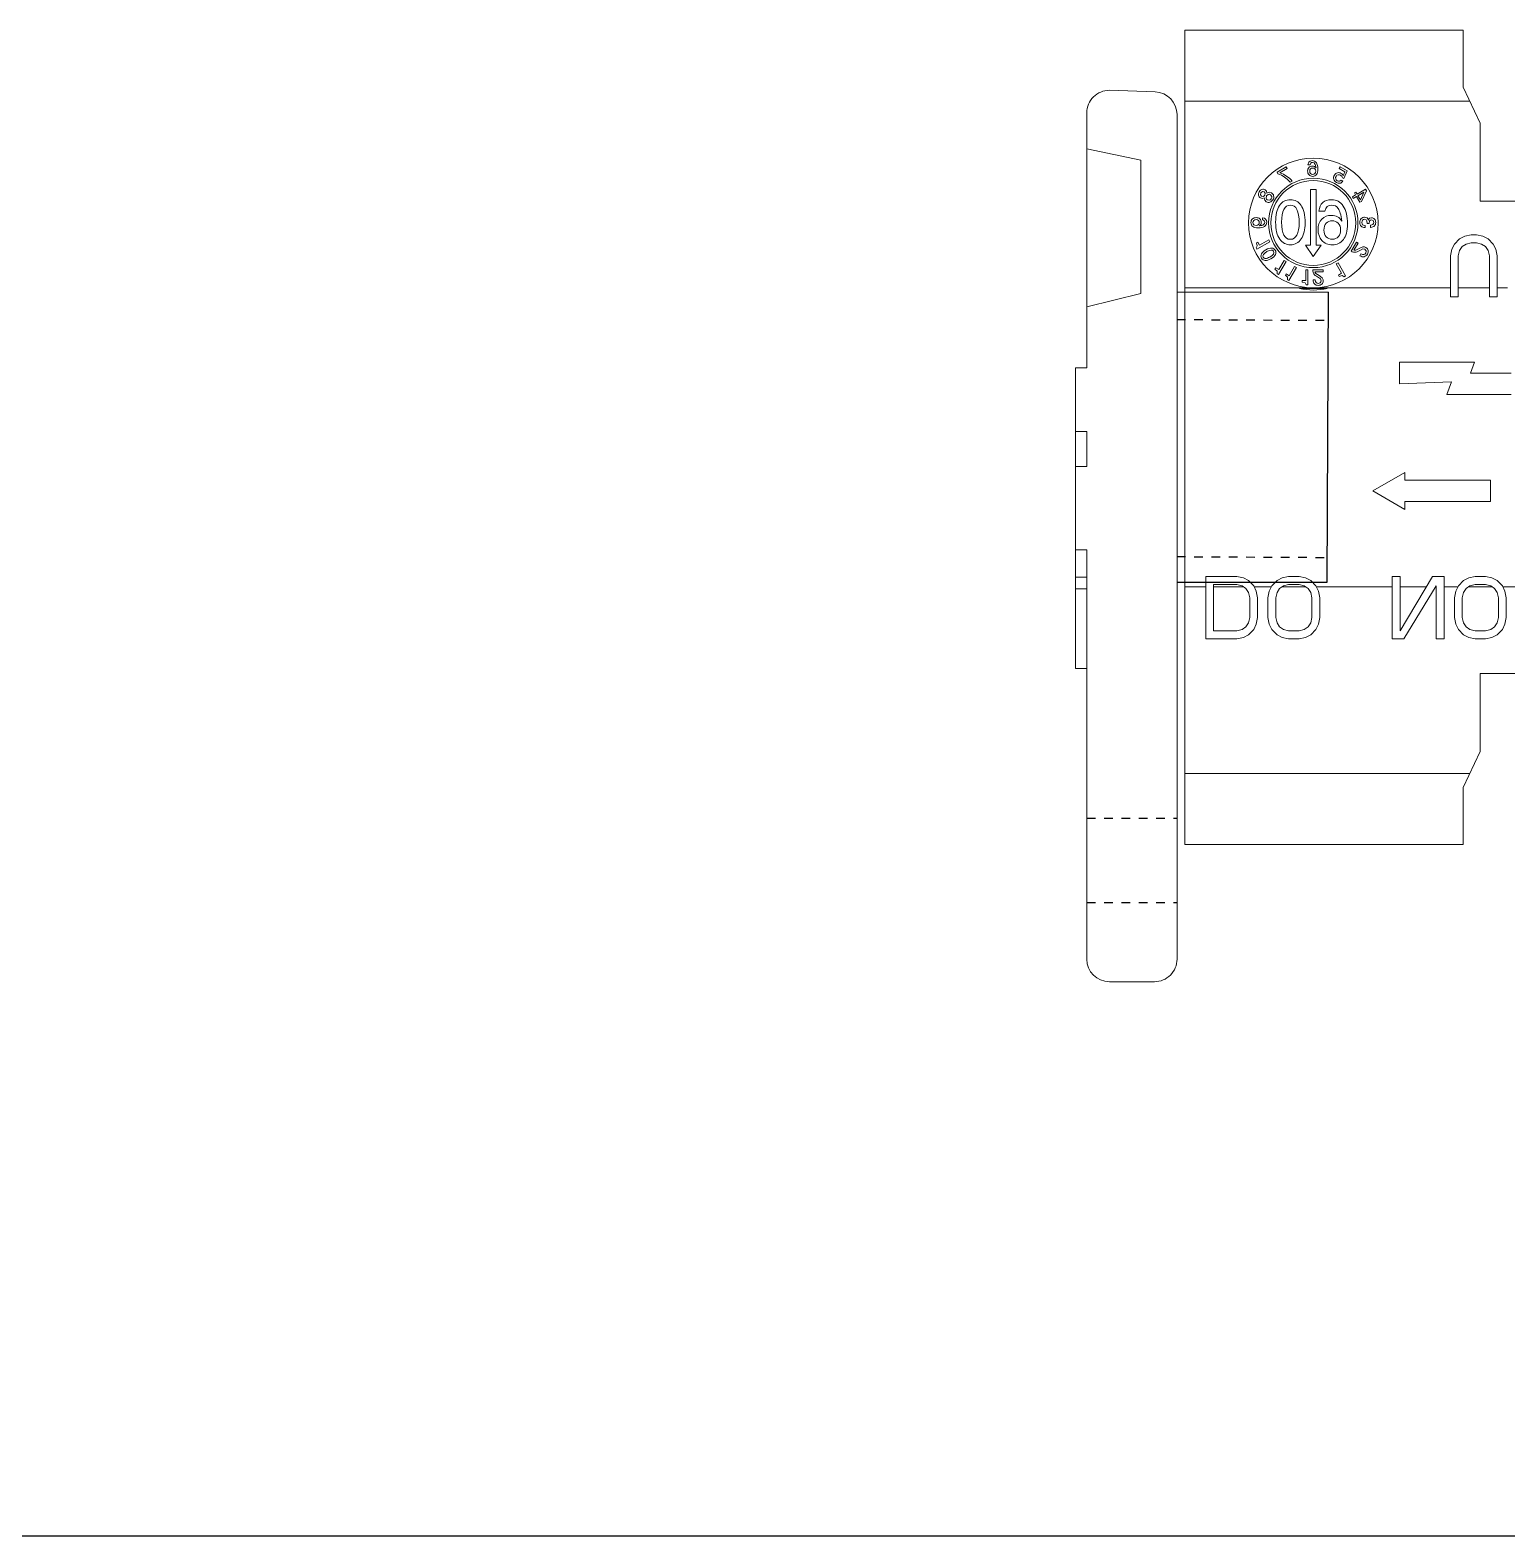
# Model space of a CAD drawing. Header units: millimetres. Extents: x 11482 to 13134, y 681 to 1782.
# Drawn here: x 12825.96 to 12843.02, y 1225.92 to 1243.32 of the extents above; entities that cross this region are included whole.
import ezdxf

# ---------------------------------------------------------------- set-up
doc = ezdxf.new("R2010")
doc.units = ezdxf.units.MM
doc.linetypes.add('DASH', pattern=[0.35, 0.25, -0.1])
doc.layers.add('51', color=7, linetype='Continuous', true_color=0xffffff)
doc.layers.add('_TCH_MASK', color=7, linetype='Continuous', lineweight=0)
doc.layers.add('图框_标题栏属性', color=1, linetype='Continuous', lineweight=0)

# ---------------------------------------------------------------- blocks, each defined once
blk = doc.blocks.new('4')
at = {"layer": '_TCH_MASK', "color": 7, "linetype": 'Continuous'}
for p, q in [((3391.344, 4259.993), (3391.344, 4265.917)), ((3400.074, 4265.917), (3400.074, 4259.993)), ((3392.948, 4260.414), (3392.948, 4261.051)), ((3392.061, 4260.309), (3392.159, 4260.405)), ((3392.159, 4260.405), (3392.257, 4260.453)), ((3392.257, 4260.453), (3392.379, 4260.477)), ((3392.745, 4260.477), (3392.379, 4260.477)), ((3392.745, 4260.477), (3392.868, 4260.453)), ((3392.868, 4260.453), (3392.965, 4260.405)), ((3392.965, 4260.405), (3393.063, 4260.309)), ((3396.501, 4260.57), (3396.501, 4259.382)), ((3396.897, 4259.818), (3396.897, 4260.57)), ((3398.47, 4260.5), (3398.47, 4260.309)), ((3391.988, 4260.094), (3392.012, 4260.214)), ((3392.012, 4260.214), (3392.061, 4260.309)), ((3392.159, 4260.19), (3392.135, 4260.094)), ((3392.208, 4260.261), (3392.159, 4260.19)), ((3392.281, 4260.309), (3392.208, 4260.261)), ((3392.379, 4260.333), (3392.281, 4260.309)), ((3392.379, 4260.333), (3392.745, 4260.333)), ((3392.843, 4260.309), (3392.745, 4260.333)), ((3392.917, 4260.261), (3392.843, 4260.309)), ((3392.965, 4260.19), (3392.917, 4260.261)), ((3392.948, 4259.781), (3392.948, 4260.216)), ((3392.99, 4260.094), (3392.965, 4260.19)), ((3393.063, 4260.309), (3393.112, 4260.214)), ((3393.112, 4260.214), (3393.136, 4260.094)), ((3394.521, 4260.189), (3394.521, 4258.605)), ((3394.917, 4260.189), (3394.521, 4260.189)), ((3394.917, 4258.605), (3394.917, 4260.189)), ((3398.302, 4260.309), (3398.302, 4260.165)), ((3399.06, 4260.309), (3398.302, 4260.309)), ((3398.302, 4260.165), (3399.06, 4260.165)), ((3398.47, 4260.165), (3398.47, 4259.591)), ((3399.06, 4260.309), (3399.182, 4260.285)), ((3399.157, 4260.141), (3399.06, 4260.165)), ((3399.231, 4260.093), (3399.157, 4260.141)), ((3399.182, 4260.285), (3399.28, 4260.237)), ((3399.28, 4260.237), (3399.377, 4260.141)), ((3399.377, 4260.141), (3399.426, 4260.046)), ((3389.907, 4259.993), (3389.239, 4259.681)), ((3391.344, 4259.993), (3389.907, 4259.993)), ((3391.988, 4260.094), (3391.988, 4259.903)), ((3392.012, 4259.783), (3391.988, 4259.903)), ((3392.135, 4259.903), (3392.135, 4260.094)), ((3392.135, 4259.903), (3392.159, 4259.807)), ((3392.965, 4259.807), (3392.99, 4259.903)), ((3392.99, 4260.094), (3392.99, 4259.903)), ((3393.136, 4259.903), (3393.112, 4259.783)), ((3393.136, 4259.903), (3393.136, 4260.094)), ((3396.897, 4259.818), (3397.095, 4259.89)), ((3397.095, 4258.504), (3397.095, 4259.89)), ((3399.28, 4260.022), (3399.231, 4260.093)), ((3399.304, 4259.926), (3399.28, 4260.022)), ((3399.304, 4259.926), (3399.304, 4259.83)), ((3399.426, 4260.046), (3399.451, 4259.926)), ((3399.451, 4259.83), (3399.451, 4259.926)), ((3401.51, 4259.993), (3400.074, 4259.993)), ((3401.51, 4259.993), (3402.179, 4259.681)), ((3388.186, 4259.681), (3388.186, 4254.536)), ((3389.239, 4259.681), (3388.187, 4259.681)), ((3389.501, 4259.804), (3389.501, 4254.536)), ((3392.061, 4259.687), (3392.012, 4259.783)), ((3392.159, 4259.592), (3392.061, 4259.687)), ((3392.159, 4259.807), (3392.208, 4259.735)), ((3392.257, 4259.544), (3392.159, 4259.592)), ((3392.208, 4259.735), (3392.281, 4259.687)), ((3392.281, 4259.687), (3392.379, 4259.663)), ((3392.745, 4259.663), (3392.379, 4259.663)), ((3392.745, 4259.663), (3392.843, 4259.687)), ((3392.843, 4259.687), (3392.917, 4259.735)), ((3392.965, 4259.592), (3392.868, 4259.544)), ((3392.917, 4259.735), (3392.965, 4259.807)), ((3392.948, 4259.328), (3392.948, 4259.583)), ((3393.063, 4259.687), (3392.965, 4259.592)), ((3393.112, 4259.783), (3393.063, 4259.687)), ((3398.302, 4259.591), (3398.302, 4259.447)), ((3399.06, 4259.591), (3398.302, 4259.591)), ((3399.06, 4259.591), (3399.157, 4259.615)), ((3399.157, 4259.615), (3399.231, 4259.663)), ((3399.231, 4259.663), (3399.28, 4259.734)), ((3399.28, 4259.734), (3399.304, 4259.83)), ((3399.377, 4259.615), (3399.28, 4259.519)), ((3399.426, 4259.711), (3399.377, 4259.615)), ((3399.451, 4259.83), (3399.426, 4259.711)), ((3401.917, 4254.536), (3401.917, 4259.804)), ((3403.231, 4259.681), (3402.179, 4259.681)), ((3403.231, 4259.681), (3403.231, 4254.536)), ((3391.988, 4259.328), (3391.988, 4259.185)), ((3393.136, 4259.328), (3391.988, 4259.328)), ((3392.379, 4259.52), (3392.257, 4259.544)), ((3392.379, 4259.52), (3392.745, 4259.52)), ((3392.868, 4259.544), (3392.745, 4259.52)), ((3393.136, 4259.113), (3393.136, 4259.328)), ((3396.732, 4259.466), (3396.501, 4259.382)), ((3396.699, 4258.504), (3396.732, 4259.466)), ((3398.302, 4259.447), (3399.06, 4259.447)), ((3398.471, 4259.447), (3398.471, 4256.94)), ((3399.182, 4259.471), (3399.06, 4259.447)), ((3399.28, 4259.519), (3399.182, 4259.471)), ((3391.988, 4258.587), (3392.965, 4259.185)), ((3391.988, 4259.185), (3392.965, 4259.185)), ((3393.136, 4259.113), (3392.135, 4258.515)), ((3392.948, 4258.515), (3392.948, 4259)), ((3391.988, 4258.587), (3391.988, 4258.371)), ((3393.136, 4258.515), (3392.135, 4258.515)), ((3393.136, 4258.371), (3393.136, 4258.515)), ((3394.719, 4258.013), (3394.377, 4258.605)), ((3394.521, 4258.605), (3394.377, 4258.605)), ((3395.061, 4258.605), (3394.719, 4258.013)), ((3395.061, 4258.605), (3394.917, 4258.605)), ((3396.699, 4258.504), (3397.095, 4258.504)), ((3391.988, 4258.371), (3393.136, 4258.371)), ((3392.948, 4256.968), (3392.948, 4258.371)), ((3399.588, 4257.977), (3399.588, 4257.971)), ((3399.588, 4257.971), (3399.627, 4257.971)), ((3399.656, 4257.942), (3399.711, 4257.952)), ((3399.656, 4257.942), (3399.656, 4257.907)), ((3399.703, 4257.902), (3399.656, 4257.907)), ((3399.713, 4258.018), (3399.678, 4258.03)), ((3399.727, 4257.887), (3399.703, 4257.902)), ((3399.727, 4257.985), (3399.713, 4258.018)), ((3399.756, 4257.952), (3399.723, 4257.929)), ((3399.765, 4257.989), (3399.756, 4257.952)), ((3399.097, 4257.793), (3399.063, 4257.774)), ((3399.151, 4257.888), (3399.111, 4257.88)), ((3399.314, 4257.709), (3399.148, 4257.613)), ((3399.162, 4257.771), (3399.189, 4257.829)), ((3399.197, 4257.761), (3399.166, 4257.7)), ((3399.166, 4257.664), (3399.297, 4257.74)), ((3399.166, 4257.7), (3399.166, 4257.664)), ((3399.189, 4257.829), (3399.182, 4257.864)), ((3399.226, 4257.829), (3399.197, 4257.761)), ((3399.297, 4257.74), (3399.314, 4257.709)), ((3399.62, 4257.869), (3399.582, 4257.869)), ((3399.737, 4257.86), (3399.727, 4257.887)), ((3400.05, 4257.773), (3400.068, 4257.804)), ((3400.158, 4257.711), (3400.05, 4257.773)), ((3400.068, 4257.804), (3400.263, 4257.893)), ((3400.236, 4257.846), (3400.097, 4257.782)), ((3400.097, 4257.782), (3400.173, 4257.738)), ((3400.123, 4257.651), (3400.158, 4257.711)), ((3400.153, 4257.634), (3400.123, 4257.651)), ((3400.187, 4257.694), (3400.153, 4257.634)), ((3400.173, 4257.738), (3400.236, 4257.846)), ((3400.224, 4257.673), (3400.187, 4257.694)), ((3400.293, 4257.876), (3400.203, 4257.721)), ((3400.203, 4257.721), (3400.239, 4257.7)), ((3400.239, 4257.7), (3400.224, 4257.673)), ((3400.263, 4257.893), (3400.293, 4257.876)), ((3398.675, 4257.483), (3398.689, 4257.509)), ((3398.697, 4257.445), (3398.675, 4257.483)), ((3398.682, 4257.392), (3398.697, 4257.445)), ((3398.707, 4257.378), (3398.682, 4257.392)), ((3398.689, 4257.509), (3398.931, 4257.369)), ((3398.74, 4257.435), (3398.707, 4257.378)), ((3398.912, 4257.336), (3398.74, 4257.435)), ((3398.931, 4257.369), (3398.912, 4257.336)), ((3400.44, 4257.461), (3400.459, 4257.427)), ((3400.488, 4257.478), (3400.633, 4257.535)), ((3400.502, 4257.449), (3400.488, 4257.478)), ((3400.616, 4257.494), (3400.542, 4257.465)), ((3400.675, 4257.391), (3400.616, 4257.494)), ((3400.633, 4257.535), (3400.706, 4257.409)), ((3400.706, 4257.409), (3400.675, 4257.391)), ((3398.457, 4256.657), (3398.457, 4257.168)), ((3398.654, 4257.077), (3398.698, 4257.018)), ((3398.766, 4257.094), (3398.766, 4256.943)), ((3398.802, 4257.094), (3398.766, 4257.094)), ((3398.802, 4256.902), (3398.802, 4257.094)), ((3399.885, 4257.125), (3399.885, 4257.015)), ((3392.012, 4256.768), (3392.061, 4256.864)), ((3392.061, 4256.864), (3392.159, 4256.96)), ((3392.159, 4256.96), (3392.257, 4257.008)), ((3392.208, 4256.816), (3392.159, 4256.744)), ((3392.281, 4256.864), (3392.208, 4256.816)), ((3392.257, 4257.008), (3392.379, 4257.032)), ((3392.379, 4256.888), (3392.281, 4256.864)), ((3392.745, 4257.032), (3392.379, 4257.032)), ((3392.379, 4256.888), (3392.745, 4256.888)), ((3392.745, 4257.032), (3392.868, 4257.008)), ((3392.843, 4256.864), (3392.745, 4256.888)), ((3392.917, 4256.816), (3392.843, 4256.864)), ((3392.868, 4257.008), (3392.965, 4256.96)), ((3392.965, 4256.744), (3392.917, 4256.816)), ((3392.965, 4256.96), (3393.063, 4256.864)), ((3393.063, 4256.864), (3393.112, 4256.768)), ((3398.471, 4256.884), (3398.471, 4254.536)), ((3398.523, 4256.811), (3398.523, 4256.781)), ((3398.802, 4256.811), (3398.523, 4256.811)), ((3398.565, 4257.042), (3398.552, 4257.003)), ((3398.635, 4257.045), (3398.601, 4257.056)), ((3398.62, 4256.909), (3398.62, 4256.947)), ((3398.671, 4256.993), (3398.635, 4257.045)), ((3398.698, 4257.018), (3398.735, 4256.961)), ((3398.735, 4256.961), (3398.766, 4256.943)), ((3398.802, 4256.773), (3398.802, 4256.811)), ((3399.05, 4256.912), (3399.256, 4257.057)), ((3399.256, 4256.768), (3399.05, 4256.912)), ((3399.256, 4257.057), (3399.256, 4256.964)), ((3399.256, 4256.964), (3400.288, 4256.964)), ((3399.256, 4256.861), (3399.256, 4256.768)), ((3400.288, 4256.861), (3399.256, 4256.861)), ((3400.288, 4256.964), (3400.288, 4256.861)), ((3400.751, 4256.948), (3400.685, 4256.963)), ((3400.744, 4256.852), (3400.744, 4256.813)), ((3400.789, 4256.827), (3400.744, 4256.813)), ((3400.777, 4256.927), (3400.751, 4256.948)), ((3400.786, 4256.899), (3400.777, 4256.927)), ((3400.813, 4256.855), (3400.789, 4256.827)), ((3400.821, 4256.895), (3400.813, 4256.855)), ((3391.988, 4256.649), (3392.012, 4256.768)), ((3391.988, 4256.649), (3391.988, 4256.457)), ((3392.159, 4256.744), (3392.135, 4256.649)), ((3392.135, 4256.457), (3392.135, 4256.649)), ((3392.948, 4256.335), (3392.948, 4256.771)), ((3392.99, 4256.649), (3392.965, 4256.744)), ((3392.99, 4256.649), (3392.99, 4256.457)), ((3393.112, 4256.768), (3393.136, 4256.649)), ((3393.136, 4256.457), (3393.136, 4256.649)), ((3398.561, 4256.759), (3398.523, 4256.781)), ((3398.574, 4256.706), (3398.561, 4256.759)), ((3398.574, 4256.706), (3398.603, 4256.706)), ((3398.603, 4256.706), (3398.603, 4256.773)), ((3398.603, 4256.773), (3398.802, 4256.773)), ((3398.605, 4256.462), (3398.847, 4256.601)), ((3398.866, 4256.568), (3398.695, 4256.469)), ((3398.847, 4256.601), (3398.866, 4256.568)), ((3400.422, 4256.483), (3400.443, 4256.519)), ((3392.012, 4256.338), (3391.988, 4256.457)), ((3392.061, 4256.242), (3392.012, 4256.338)), ((3392.159, 4256.146), (3392.061, 4256.242)), ((3392.135, 4256.457), (3392.159, 4256.362)), ((3392.159, 4256.362), (3392.208, 4256.29)), ((3392.208, 4256.29), (3392.281, 4256.242)), ((3392.281, 4256.242), (3392.379, 4256.218)), ((3392.745, 4256.218), (3392.843, 4256.242)), ((3392.843, 4256.242), (3392.917, 4256.29)), ((3392.917, 4256.29), (3392.965, 4256.362)), ((3392.965, 4256.362), (3392.99, 4256.457)), ((3393.063, 4256.242), (3392.965, 4256.146)), ((3393.112, 4256.338), (3393.063, 4256.242)), ((3393.136, 4256.457), (3393.112, 4256.338)), ((3398.62, 4256.436), (3398.605, 4256.462)), ((3398.665, 4256.436), (3398.62, 4256.436)), ((3398.702, 4256.397), (3398.665, 4256.436)), ((3398.695, 4256.469), (3398.728, 4256.412)), ((3398.728, 4256.412), (3398.702, 4256.397)), ((3398.717, 4256.269), (3398.958, 4256.409)), ((3398.731, 4256.244), (3398.717, 4256.269)), ((3398.776, 4256.244), (3398.731, 4256.244)), ((3398.813, 4256.204), (3398.776, 4256.244)), ((3398.977, 4256.376), (3398.806, 4256.277)), ((3398.806, 4256.277), (3398.839, 4256.219)), ((3398.958, 4256.409), (3398.977, 4256.376)), ((3400.606, 4256.243), (3400.578, 4256.259)), ((3400.596, 4256.297), (3400.672, 4256.429)), ((3400.703, 4256.411), (3400.606, 4256.243)), ((3400.672, 4256.429), (3400.703, 4256.411)), ((3392.257, 4256.098), (3392.159, 4256.146)), ((3392.379, 4256.075), (3392.257, 4256.098)), ((3392.745, 4256.218), (3392.379, 4256.218)), ((3392.379, 4256.075), (3392.745, 4256.075)), ((3392.868, 4256.098), (3392.745, 4256.075)), ((3392.965, 4256.146), (3392.868, 4256.098)), ((3392.948, 4255.82), (3392.948, 4256.138)), ((3398.839, 4256.219), (3398.813, 4256.204)), ((3399.184, 4255.869), (3399.323, 4256.111)), ((3399.356, 4256.092), (3399.257, 4255.92)), ((3399.323, 4256.111), (3399.356, 4256.092)), ((3399.725, 4255.976), (3399.763, 4255.976)), ((3400.09, 4256.014), (3400.06, 4256.044)), ((3400.088, 4256.102), (3400.093, 4256.063)), ((3400.135, 4256.007), (3400.09, 4256.014)), ((3400.122, 4255.972), (3400.135, 4256.007)), ((3400.133, 4255.936), (3400.122, 4255.972)), ((3400.125, 4256.04), (3400.167, 4256.049)), ((3400.191, 4256.12), (3400.16, 4256.144)), ((3400.185, 4256.018), (3400.16, 4255.992)), ((3400.16, 4255.992), (3400.164, 4255.958)), ((3400.164, 4255.958), (3400.191, 4255.937)), ((3400.167, 4256.049), (3400.196, 4256.081)), ((3400.219, 4256.026), (3400.185, 4256.018)), ((3400.236, 4256.098), (3400.219, 4256.056)), ((3400.219, 4256.056), (3400.256, 4256.049)), ((3400.246, 4256.006), (3400.219, 4256.026)), ((3400.224, 4256.139), (3400.236, 4256.098)), ((3400.227, 4255.945), (3400.251, 4255.972)), ((3400.251, 4255.972), (3400.246, 4256.006)), ((3400.256, 4256.049), (3400.281, 4256.022)), ((3392.012, 4255.62), (3392.061, 4255.716)), ((3392.061, 4255.716), (3392.159, 4255.811)), ((3392.159, 4255.811), (3392.257, 4255.859)), ((3392.281, 4255.716), (3392.208, 4255.668)), ((3392.257, 4255.859), (3392.379, 4255.883)), ((3392.379, 4255.74), (3392.281, 4255.716)), ((3392.745, 4255.883), (3392.379, 4255.883)), ((3392.379, 4255.74), (3392.745, 4255.74)), ((3392.745, 4255.883), (3392.868, 4255.859)), ((3392.843, 4255.716), (3392.745, 4255.74)), ((3392.917, 4255.668), (3392.843, 4255.716)), ((3392.868, 4255.859), (3392.965, 4255.811)), ((3392.965, 4255.811), (3393.063, 4255.716)), ((3393.063, 4255.716), (3393.112, 4255.62)), ((3399.209, 4255.854), (3399.184, 4255.869)), ((3399.248, 4255.877), (3399.209, 4255.854)), ((3399.3, 4255.861), (3399.248, 4255.877)), ((3399.257, 4255.92), (3399.315, 4255.887)), ((3399.315, 4255.887), (3399.3, 4255.861)), ((3400.191, 4255.937), (3400.227, 4255.945)), ((3391.988, 4255.5), (3392.012, 4255.62)), ((3391.988, 4255.5), (3391.988, 4254.926)), ((3392.159, 4255.596), (3392.135, 4255.5)), ((3392.135, 4255.07), (3392.135, 4255.5)), ((3392.208, 4255.668), (3392.159, 4255.596)), ((3392.965, 4255.596), (3392.917, 4255.668)), ((3392.948, 4255.07), (3392.948, 4255.622)), ((3392.99, 4255.5), (3392.965, 4255.596)), ((3392.99, 4255.5), (3392.99, 4255.07)), ((3393.112, 4255.62), (3393.136, 4255.5)), ((3393.136, 4254.926), (3393.136, 4255.5)), ((3391.988, 4254.926), (3393.136, 4254.926)), ((3392.99, 4255.07), (3392.135, 4255.07)), ((3392.948, 4254.536), (3392.948, 4254.926)), ((3388.186, 4254.536), (3403.231, 4254.536))]:
    blk.add_line(p, q, dxfattribs=at)
for radius in [1.197, 0.826, 0.784]:
    blk.add_circle((3399.669, 4256.912), radius, dxfattribs=at)
blk.add_arc((3399.669, 4256.912), 1.239, 168.0837, 191.9163, dxfattribs=at)
for points in [[(3399.046, 4257.854), (3399.052, 4257.877), (3399.068, 4257.896), (3399.093, 4257.911)], [(3399.093, 4257.911), (3399.117, 4257.924), (3399.14, 4257.929), (3399.162, 4257.924)], [(3399.162, 4257.924), (3399.184, 4257.92), (3399.201, 4257.906), (3399.215, 4257.884)], [(3399.588, 4257.977), (3399.588, 4258.005), (3399.597, 4258.026), (3399.614, 4258.042)], [(3399.614, 4258.042), (3399.631, 4258.057), (3399.653, 4258.065), (3399.679, 4258.065)], [(3399.678, 4258.03), (3399.646, 4258.03), (3399.629, 4258.01), (3399.627, 4257.971)], [(3399.679, 4258.065), (3399.705, 4258.065), (3399.726, 4258.058), (3399.741, 4258.044)], [(3399.711, 4257.952), (3399.721, 4257.96), (3399.727, 4257.971), (3399.727, 4257.985)], [(3399.723, 4257.929), (3399.758, 4257.92), (3399.775, 4257.897), (3399.775, 4257.861)], [(3399.741, 4258.044), (3399.757, 4258.03), (3399.765, 4258.012), (3399.765, 4257.989)], [(3399.063, 4257.774), (3399.046, 4257.804), (3399.04, 4257.831), (3399.046, 4257.854)], [(3399.084, 4257.845), (3399.081, 4257.83), (3399.085, 4257.813), (3399.097, 4257.793)], [(3399.111, 4257.88), (3399.096, 4257.872), (3399.088, 4257.86), (3399.084, 4257.845)], [(3399.148, 4257.613), (3399.133, 4257.64), (3399.127, 4257.665), (3399.128, 4257.688)], [(3399.128, 4257.688), (3399.13, 4257.71), (3399.141, 4257.738), (3399.162, 4257.771)], [(3399.182, 4257.864), (3399.174, 4257.877), (3399.164, 4257.885), (3399.151, 4257.888)], [(3399.215, 4257.884), (3399.225, 4257.865), (3399.229, 4257.847), (3399.226, 4257.829)], [(3399.607, 4257.798), (3399.591, 4257.814), (3399.582, 4257.838), (3399.582, 4257.869)], [(3399.677, 4257.773), (3399.647, 4257.773), (3399.624, 4257.781), (3399.607, 4257.798)], [(3399.62, 4257.869), (3399.623, 4257.829), (3399.643, 4257.809), (3399.679, 4257.809)], [(3399.749, 4257.798), (3399.731, 4257.782), (3399.707, 4257.773), (3399.677, 4257.773)], [(3399.679, 4257.809), (3399.697, 4257.809), (3399.711, 4257.814), (3399.721, 4257.824)], [(3399.721, 4257.824), (3399.732, 4257.834), (3399.737, 4257.846), (3399.737, 4257.86)], [(3399.775, 4257.861), (3399.775, 4257.836), (3399.766, 4257.815), (3399.749, 4257.798)], [(3399.266, 4257.265), (3399.266, 4257.351), (3399.298, 4257.418), (3399.361, 4257.468)], [(3399.361, 4257.468), (3399.424, 4257.518), (3399.521, 4257.543), (3399.651, 4257.543)], [(3399.418, 4257.375), (3399.384, 4257.346), (3399.367, 4257.309), (3399.367, 4257.263)], [(3399.543, 4257.417), (3399.493, 4257.417), (3399.451, 4257.403), (3399.418, 4257.375)], [(3399.664, 4257.373), (3399.634, 4257.402), (3399.594, 4257.417), (3399.543, 4257.417)], [(3399.651, 4257.543), (3399.792, 4257.543), (3399.902, 4257.516), (3399.981, 4257.465)], [(3399.708, 4257.261), (3399.708, 4257.306), (3399.694, 4257.343), (3399.664, 4257.373)], [(3399.937, 4257.372), (3399.896, 4257.401), (3399.819, 4257.423), (3399.704, 4257.44)], [(3399.704, 4257.44), (3399.775, 4257.4), (3399.809, 4257.336), (3399.809, 4257.248)], [(3399.998, 4257.256), (3399.998, 4257.305), (3399.978, 4257.343), (3399.937, 4257.372)], [(3399.981, 4257.465), (3400.06, 4257.413), (3400.099, 4257.342), (3400.099, 4257.25)], [(3400.417, 4257.339), (3400.404, 4257.362), (3400.399, 4257.384), (3400.402, 4257.405)], [(3400.402, 4257.405), (3400.406, 4257.427), (3400.419, 4257.445), (3400.44, 4257.461)], [(3400.459, 4257.427), (3400.436, 4257.407), (3400.432, 4257.383), (3400.448, 4257.355)], [(3400.448, 4257.355), (3400.457, 4257.34), (3400.468, 4257.331), (3400.483, 4257.327)], [(3400.55, 4257.416), (3400.541, 4257.433), (3400.524, 4257.444), (3400.502, 4257.449)], [(3400.53, 4257.334), (3400.546, 4257.343), (3400.555, 4257.355), (3400.558, 4257.371)], [(3400.542, 4257.465), (3400.56, 4257.458), (3400.574, 4257.445), (3400.584, 4257.428)], [(3400.558, 4257.371), (3400.561, 4257.386), (3400.559, 4257.401), (3400.55, 4257.416)], [(3400.596, 4257.359), (3400.591, 4257.335), (3400.576, 4257.317), (3400.552, 4257.303)], [(3400.584, 4257.428), (3400.597, 4257.406), (3400.601, 4257.382), (3400.596, 4257.359)], [(3398.516, 4257.003), (3398.516, 4257.03), (3398.524, 4257.053), (3398.539, 4257.069)], [(3398.539, 4257.069), (3398.554, 4257.086), (3398.574, 4257.095), (3398.6, 4257.095)], [(3398.6, 4257.095), (3398.622, 4257.095), (3398.64, 4257.089), (3398.654, 4257.077)], [(3399.346, 4257.071), (3399.293, 4257.118), (3399.266, 4257.183), (3399.266, 4257.265)], [(3399.547, 4257), (3399.466, 4257), (3399.398, 4257.024), (3399.346, 4257.071)], [(3399.367, 4257.263), (3399.367, 4257.217), (3399.383, 4257.18), (3399.413, 4257.152)], [(3399.413, 4257.152), (3399.443, 4257.124), (3399.485, 4257.109), (3399.538, 4257.109)], [(3399.538, 4257.109), (3399.591, 4257.109), (3399.632, 4257.123), (3399.663, 4257.151)], [(3399.738, 4257.068), (3399.691, 4257.023), (3399.627, 4257), (3399.547, 4257)], [(3399.663, 4257.151), (3399.693, 4257.179), (3399.708, 4257.215), (3399.708, 4257.261)], [(3399.809, 4257.248), (3399.809, 4257.174), (3399.786, 4257.115), (3399.738, 4257.068)], [(3399.885, 4257.125), (3399.961, 4257.141), (3399.998, 4257.185), (3399.998, 4257.256)], [(3400.099, 4257.25), (3400.099, 4257.11), (3400.028, 4257.032), (3399.885, 4257.015)], [(3400.477, 4257.29), (3400.452, 4257.297), (3400.432, 4257.313), (3400.417, 4257.339)], [(3400.552, 4257.303), (3400.527, 4257.288), (3400.502, 4257.284), (3400.477, 4257.29)], [(3400.483, 4257.327), (3400.498, 4257.322), (3400.514, 4257.325), (3400.53, 4257.334)], [(3398.542, 4256.934), (3398.525, 4256.951), (3398.516, 4256.974), (3398.516, 4257.003)], [(3398.62, 4256.909), (3398.585, 4256.909), (3398.559, 4256.917), (3398.542, 4256.934)], [(3398.552, 4257.003), (3398.552, 4256.987), (3398.557, 4256.973), (3398.569, 4256.963)], [(3398.601, 4257.056), (3398.587, 4257.056), (3398.575, 4257.052), (3398.565, 4257.042)], [(3398.569, 4256.963), (3398.58, 4256.952), (3398.597, 4256.947), (3398.62, 4256.947)], [(3398.727, 4256.922), (3398.709, 4256.935), (3398.69, 4256.958), (3398.671, 4256.993)], [(3398.802, 4256.902), (3398.771, 4256.903), (3398.746, 4256.91), (3398.727, 4256.922)], [(3400.53, 4256.9), (3400.53, 4256.93), (3400.541, 4256.954), (3400.564, 4256.97)], [(3400.558, 4256.833), (3400.539, 4256.849), (3400.53, 4256.871), (3400.53, 4256.9)], [(3400.63, 4256.808), (3400.601, 4256.808), (3400.577, 4256.816), (3400.558, 4256.833)], [(3400.564, 4256.97), (3400.588, 4256.987), (3400.62, 4256.995), (3400.663, 4256.995)], [(3400.582, 4256.942), (3400.571, 4256.932), (3400.565, 4256.918), (3400.565, 4256.901)], [(3400.565, 4256.901), (3400.565, 4256.885), (3400.571, 4256.872), (3400.582, 4256.862)], [(3400.625, 4256.957), (3400.608, 4256.957), (3400.594, 4256.952), (3400.582, 4256.942)], [(3400.582, 4256.862), (3400.593, 4256.851), (3400.608, 4256.846), (3400.625, 4256.846)], [(3400.666, 4256.942), (3400.655, 4256.952), (3400.641, 4256.957), (3400.625, 4256.957)], [(3400.625, 4256.846), (3400.642, 4256.846), (3400.655, 4256.851), (3400.666, 4256.861)], [(3400.693, 4256.832), (3400.676, 4256.816), (3400.655, 4256.808), (3400.63, 4256.808)], [(3400.663, 4256.995), (3400.715, 4256.995), (3400.755, 4256.987), (3400.781, 4256.969)], [(3400.682, 4256.9), (3400.682, 4256.918), (3400.677, 4256.931), (3400.666, 4256.942)], [(3400.666, 4256.861), (3400.677, 4256.871), (3400.682, 4256.884), (3400.682, 4256.9)], [(3400.685, 4256.963), (3400.707, 4256.945), (3400.718, 4256.922), (3400.718, 4256.895)], [(3400.718, 4256.895), (3400.718, 4256.869), (3400.709, 4256.848), (3400.693, 4256.832)], [(3400.744, 4256.852), (3400.772, 4256.858), (3400.786, 4256.874), (3400.786, 4256.899)], [(3400.781, 4256.969), (3400.808, 4256.951), (3400.821, 4256.927), (3400.821, 4256.895)], [(3399.266, 4256.489), (3399.266, 4256.573), (3399.303, 4256.64), (3399.374, 4256.688)], [(3399.446, 4256.609), (3399.393, 4256.581), (3399.367, 4256.541), (3399.367, 4256.489)], [(3399.374, 4256.688), (3399.446, 4256.736), (3399.545, 4256.761), (3399.669, 4256.761)], [(3399.671, 4256.651), (3399.574, 4256.651), (3399.499, 4256.637), (3399.446, 4256.609)], [(3399.669, 4256.761), (3399.816, 4256.761), (3399.924, 4256.735), (3399.994, 4256.686)], [(3399.998, 4256.489), (3399.998, 4256.597), (3399.889, 4256.651), (3399.671, 4256.651)], [(3399.994, 4256.686), (3400.064, 4256.637), (3400.099, 4256.571), (3400.099, 4256.489)], [(3400.443, 4256.519), (3400.516, 4256.457), (3400.567, 4256.383), (3400.596, 4256.297)], [(3399.371, 4256.291), (3399.301, 4256.34), (3399.266, 4256.406), (3399.266, 4256.489)], [(3399.367, 4256.489), (3399.367, 4256.38), (3399.472, 4256.326), (3399.683, 4256.326)], [(3399.683, 4256.217), (3399.545, 4256.217), (3399.442, 4256.241), (3399.371, 4256.291)], [(3399.683, 4256.326), (3399.893, 4256.326), (3399.998, 4256.38), (3399.998, 4256.489)], [(3399.991, 4256.289), (3399.92, 4256.241), (3399.817, 4256.217), (3399.683, 4256.217)], [(3400.099, 4256.489), (3400.099, 4256.404), (3400.063, 4256.337), (3399.991, 4256.289)], [(3400.517, 4256.38), (3400.493, 4256.415), (3400.461, 4256.45), (3400.422, 4256.483)], [(3400.578, 4256.259), (3400.562, 4256.305), (3400.541, 4256.345), (3400.517, 4256.38)], [(3398.976, 4256.025), (3398.974, 4256.055), (3398.984, 4256.089), (3399.006, 4256.127)], [(3399.018, 4255.957), (3398.992, 4255.972), (3398.978, 4255.995), (3398.976, 4256.025)], [(3399.006, 4256.127), (3399.032, 4256.172), (3399.058, 4256.2), (3399.085, 4256.213)], [(3399.013, 4256.033), (3399.012, 4256.012), (3399.019, 4255.997), (3399.035, 4255.988)], [(3399.039, 4256.109), (3399.022, 4256.079), (3399.013, 4256.054), (3399.013, 4256.033)], [(3399.096, 4255.955), (3399.069, 4255.942), (3399.043, 4255.943), (3399.018, 4255.957)], [(3399.035, 4255.988), (3399.068, 4255.969), (3399.103, 4255.992), (3399.14, 4256.055)], [(3399.146, 4256.179), (3399.113, 4256.198), (3399.078, 4256.175), (3399.039, 4256.109)], [(3399.085, 4256.213), (3399.113, 4256.225), (3399.139, 4256.224), (3399.164, 4256.21)], [(3399.173, 4256.036), (3399.149, 4255.994), (3399.123, 4255.967), (3399.096, 4255.955)], [(3399.14, 4256.055), (3399.177, 4256.119), (3399.179, 4256.16), (3399.146, 4256.179)], [(3399.164, 4256.21), (3399.189, 4256.195), (3399.203, 4256.173), (3399.205, 4256.142)], [(3399.205, 4256.142), (3399.207, 4256.112), (3399.197, 4256.077), (3399.173, 4256.036)], [(3399.578, 4255.894), (3399.578, 4255.944), (3399.587, 4255.983), (3399.605, 4256.01)], [(3399.605, 4256.01), (3399.624, 4256.038), (3399.649, 4256.051), (3399.681, 4256.051)], [(3399.638, 4255.995), (3399.628, 4255.98), (3399.62, 4255.953), (3399.614, 4255.913)], [(3399.679, 4256.016), (3399.662, 4256.016), (3399.648, 4256.009), (3399.638, 4255.995)], [(3399.725, 4255.976), (3399.719, 4256.003), (3399.703, 4256.016), (3399.679, 4256.016)], [(3399.681, 4256.051), (3399.73, 4256.051), (3399.757, 4256.026), (3399.763, 4255.976)], [(3400.06, 4256.044), (3400.047, 4256.066), (3400.044, 4256.089), (3400.052, 4256.111)], [(3400.052, 4256.111), (3400.059, 4256.134), (3400.075, 4256.153), (3400.099, 4256.166)], [(3400.117, 4256.136), (3400.101, 4256.127), (3400.092, 4256.116), (3400.088, 4256.102)], [(3400.093, 4256.063), (3400.101, 4256.05), (3400.111, 4256.042), (3400.125, 4256.04)], [(3400.099, 4256.166), (3400.123, 4256.18), (3400.147, 4256.185), (3400.17, 4256.18)], [(3400.16, 4256.144), (3400.147, 4256.148), (3400.132, 4256.145), (3400.117, 4256.136)], [(3400.17, 4256.18), (3400.193, 4256.175), (3400.212, 4256.161), (3400.224, 4256.139)], [(3400.196, 4256.081), (3400.2, 4256.094), (3400.199, 4256.107), (3400.191, 4256.12)], [(3400.288, 4255.963), (3400.282, 4255.943), (3400.267, 4255.927), (3400.245, 4255.914)], [(3400.281, 4256.022), (3400.292, 4256.003), (3400.295, 4255.983), (3400.288, 4255.963)], [(3399.604, 4255.793), (3399.587, 4255.815), (3399.578, 4255.849), (3399.578, 4255.894)], [(3399.675, 4255.76), (3399.646, 4255.76), (3399.622, 4255.771), (3399.604, 4255.793)], [(3399.614, 4255.913), (3399.628, 4255.938), (3399.651, 4255.95), (3399.681, 4255.95)], [(3399.638, 4255.899), (3399.628, 4255.889), (3399.622, 4255.875), (3399.622, 4255.857)], [(3399.622, 4255.857), (3399.622, 4255.839), (3399.627, 4255.825), (3399.637, 4255.813)], [(3399.637, 4255.813), (3399.647, 4255.801), (3399.66, 4255.795), (3399.676, 4255.795)], [(3399.677, 4255.915), (3399.661, 4255.915), (3399.648, 4255.91), (3399.638, 4255.899)], [(3399.743, 4255.788), (3399.727, 4255.769), (3399.704, 4255.76), (3399.675, 4255.76)], [(3399.676, 4255.795), (3399.692, 4255.795), (3399.705, 4255.801), (3399.715, 4255.811)], [(3399.715, 4255.899), (3399.706, 4255.909), (3399.693, 4255.915), (3399.677, 4255.915)], [(3399.681, 4255.95), (3399.707, 4255.95), (3399.728, 4255.942), (3399.744, 4255.925)], [(3399.73, 4255.855), (3399.73, 4255.873), (3399.725, 4255.888), (3399.715, 4255.899)], [(3399.715, 4255.811), (3399.725, 4255.822), (3399.73, 4255.837), (3399.73, 4255.855)], [(3399.768, 4255.858), (3399.768, 4255.83), (3399.76, 4255.806), (3399.743, 4255.788)], [(3399.744, 4255.925), (3399.76, 4255.909), (3399.768, 4255.886), (3399.768, 4255.858)], [(3400.18, 4255.901), (3400.16, 4255.905), (3400.144, 4255.917), (3400.133, 4255.936)], [(3400.245, 4255.914), (3400.222, 4255.901), (3400.201, 4255.897), (3400.18, 4255.901)]]:
    blk.add_open_spline(points, degree=3, dxfattribs=at)
blk = doc.blocks.new('防尘塞')
at = {"linetype": 'DASH'}
for p, q in [((23.688, -2.27), (23.688, -4.945)), ((26.184, -2.27), (26.184, -4.945))]:
    blk.add_line(p, q, dxfattribs=at)
for points in [[(8.073, -4.945), (8.091, -9.442)], [(16.69, -4.945), (16.69, -9.396)], [(16.69, -9.396), (8.091, -9.442)]]:
    blk.add_lwpolyline(points)
for points in [[(8.898, -4.945), (8.922, -9.437)], [(15.93, -4.945), (15.953, -9.4)]]:
    blk.add_lwpolyline(points, dxfattribs=at)
at = {"layer": '51', "color": 7, "linetype": 'Continuous', "lineweight": 18}
for p, q in [((13.262, -1.937), (12.218, -1.937)), ((12.218, -1.937), (12.218, -2.27)), ((13.262, -2.27), (13.262, -1.937)), ((15.732, -1.937), (13.262, -1.937)), ((16.541, -1.937), (15.732, -1.937)), ((15.732, -1.937), (15.732, -2.27)), ((16.885, -1.937), (16.541, -1.937)), ((16.541, -2.27), (16.541, -1.937)), ((19.245, -1.937), (16.885, -1.937)), ((16.885, -2.27), (16.885, -1.937)), ((12.218, -2.27), (13.262, -2.27)), ((15.732, -2.27), (23.21, -2.27)), ((25.862, -2.27), (23.187, -2.27)), ((25.862, -2.27), (27.868, -2.27)), ((28.537, -2.938), (28.537, -4.276)), ((8.073, -4.945), (2.816, -4.945)), ((23.187, -4.945), (17.08, -4.945)), ((25.862, -4.945), (23.187, -4.945)), ((27.868, -4.945), (25.862, -4.945))]:
    blk.add_line(p, q, dxfattribs=at)
for points in [[(8.521, -2.27), (10.327, -2.27), (10.327, -1.937), (12.218, -1.937)], [(17.08, -4.945), (7.533, -4.945)]]:
    blk.add_lwpolyline(points, dxfattribs=at)
blk.add_lwpolyline([(3.839, -2.27), (4.173, -3.875), (8.124, -3.873), (8.521, -2.27), (3.839, -2.27), (2.769, -2.27, 0.414214), (2.1, -2.938), (2.147, -4.299)], format="xyb", dxfattribs=at)
for centre, start, end in [((27.868, -2.938), 0, 90), ((2.816, -4.276), 182, 270), ((27.868, -4.276), 270, 0)]:
    blk.add_arc(centre, 0.669, start, end, dxfattribs=at)
blk = doc.blocks.new('防尘塞短')
at = {"layer": '51', "color": 7, "linetype": 'Continuous', "lineweight": 18}
blk.add_line((18.095, -9.659), (18.095, -9.327), dxfattribs=at)
blk.add_blockref('防尘塞', (-1.15, -7.39))

msp = doc.modelspace()

# ---------------------------------------------------------------- linework, layer by layer
msp.add_lwpolyline([(12747.873, 1225.922), (12880.339, 1225.922)])

# ---------------------------------------------------------------- block references
at = {"xscale": -0.3895877055553119, "yscale": 0.3895877055553119, "zscale": 0.3895877055553119, "rotation": 89.99999999999982}
msp.add_blockref('防尘塞短', (12834.404, 1242.995), dxfattribs=at)
at = {"layer": '图框_标题栏属性', "color": 7, "linetype": 'ByBlock', "lineweight": 0, "xscale": -0.6254865989469544, "yscale": 0.6254865989469544, "zscale": 0.6254865989469544, "rotation": 270.0000000000001}
msp.add_blockref('4', (10178.143, -885.355), dxfattribs=at)

doc.saveas('drawing.dxf')
